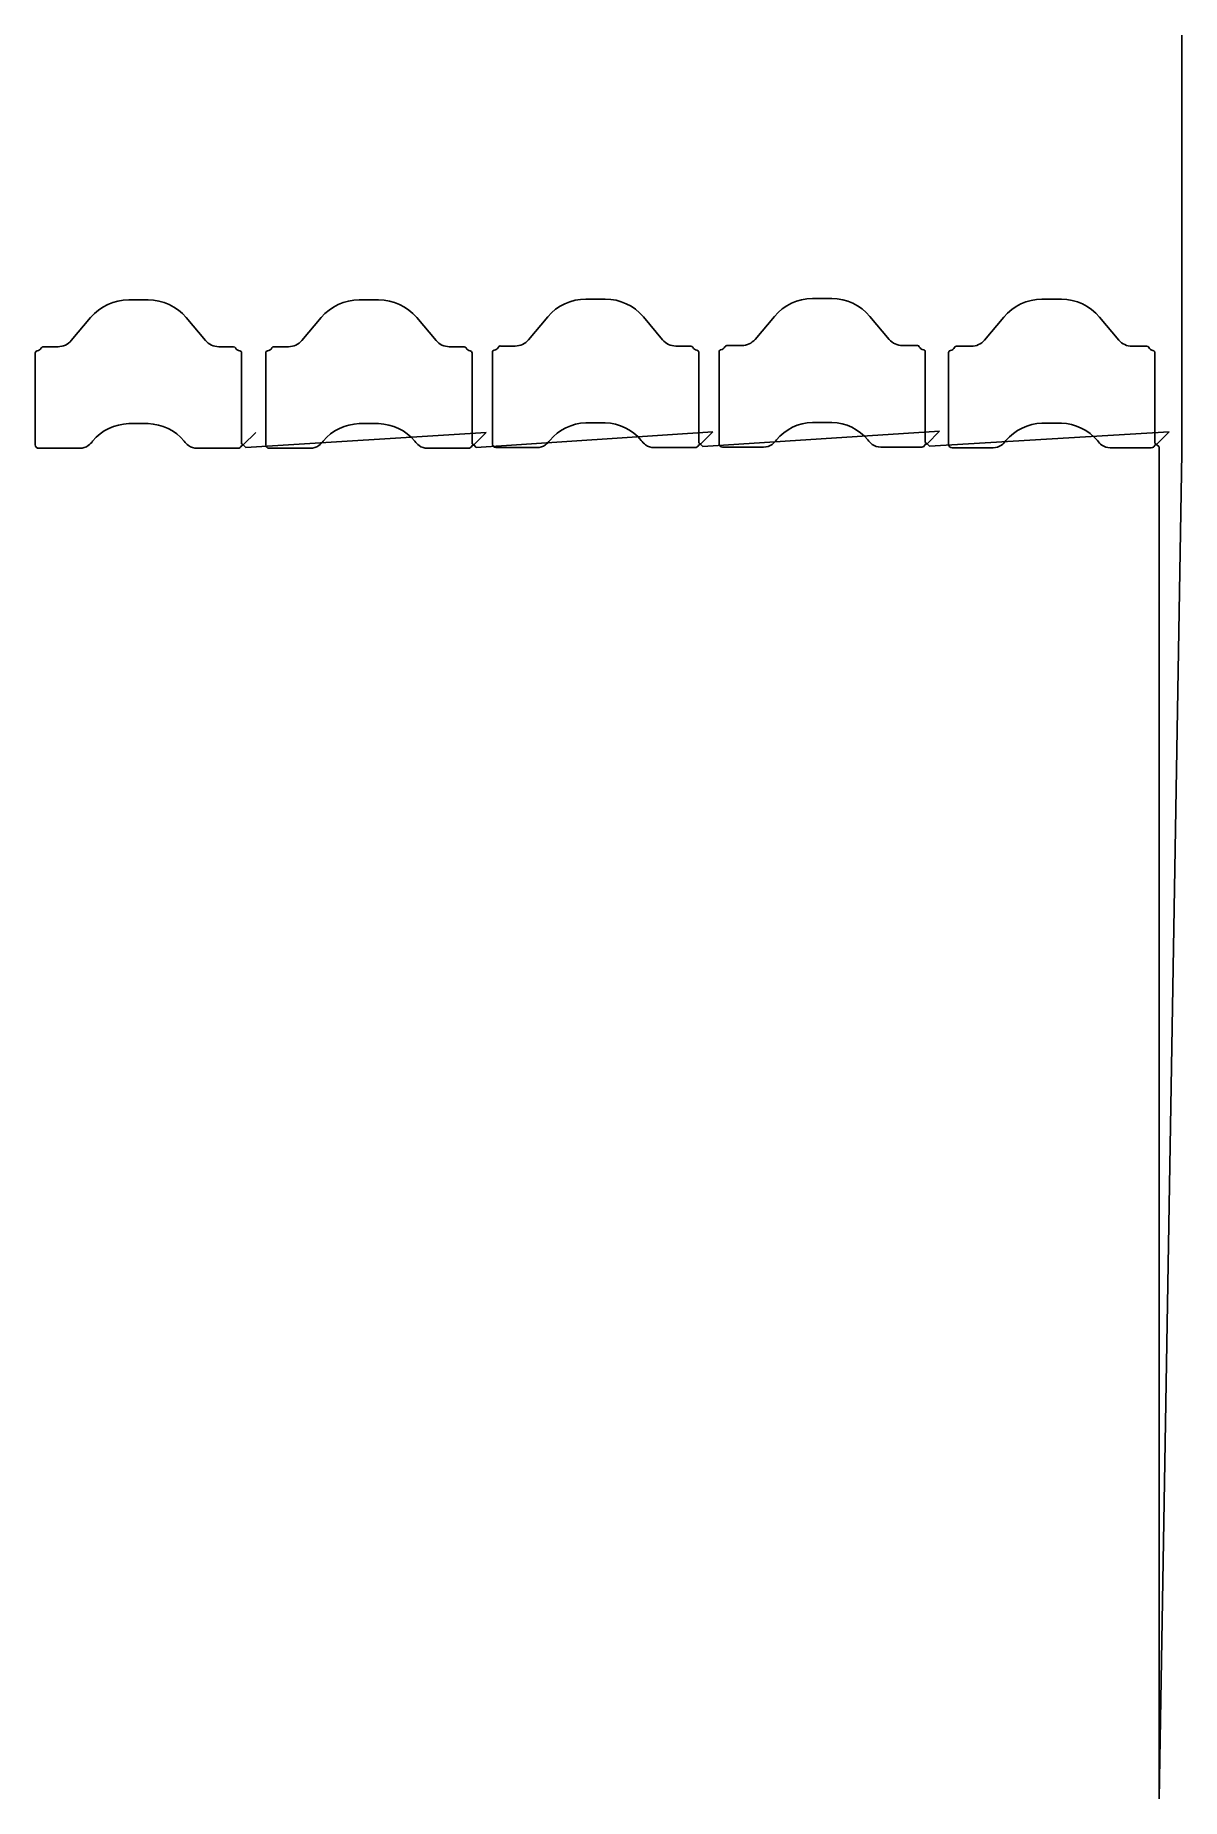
# Model space of a CAD drawing. Header units: metres. Extents: x 7 to 1632, y 0 to 2500.
import ezdxf

# ---------------------------------------------------------------- set-up
doc = ezdxf.new("R2010")
doc.units = ezdxf.units.M

msp = doc.modelspace()

# ---------------------------------------------------------------- linework, layer by layer
at = {"layer": 'TOOL_0'}
for p, q in [((1632.333, 2498.995), (1632.333, 2499.995)), ((1632.333, 1907.356), (1632.333, 2498.995)), ((787.677, 2126.007), (815.177, 2126.007)), ((1108.885, 2126.702), (1136.385, 2126.702)), ((1434.255, 2125.657), (1461.755, 2125.657)), ((139.712, 2124.965), (167.212, 2124.965)), ((466.469, 2124.964), (493.969, 2124.964)), ((706.311, 2068.218), (733.671, 2100.824)), ((869.183, 2100.824), (896.543, 2068.218)), ((1027.519, 2068.913), (1054.879, 2101.519)), ((1190.391, 2101.519), (1217.751, 2068.913)), ((1352.889, 2067.868), (1380.249, 2100.474)), ((1515.761, 2100.474), (1543.121, 2067.868)), ((58.346, 2067.176), (85.706, 2099.782)), ((221.218, 2099.782), (248.578, 2067.176)), ((385.103, 2067.175), (412.463, 2099.781)), ((547.975, 2099.781), (575.335, 2067.175)), ((19.412, 2058.424), (39.578, 2058.424)), ((267.346, 2058.424), (288.475, 2058.424)), ((346.169, 2058.423), (366.335, 2058.423)), ((594.103, 2058.423), (615.232, 2058.423)), ((655.226, 1920.508), (655.226, 2050.547)), ((667.377, 2059.466), (687.543, 2059.466)), ((915.311, 2059.466), (936.44, 2059.466)), ((947.628, 2050.547), (947.628, 1922.016)), ((976.434, 1921.203), (976.434, 2051.242)), ((988.585, 2060.161), (1008.751, 2060.161)), ((1236.519, 2060.161), (1257.648, 2060.161)), ((1268.836, 2051.242), (1268.836, 1922.711)), ((1301.804, 1920.158), (1301.804, 2050.197)), ((1313.955, 2059.116), (1334.121, 2059.116)), ((1561.889, 2059.116), (1583.018, 2059.116)), ((1594.206, 2050.197), (1594.206, 1921.666)), ((7.261, 1919.466), (7.261, 2049.505)), ((299.663, 2049.505), (299.663, 1920.974)), ((334.018, 1919.465), (334.018, 2049.504)), ((626.42, 2049.504), (626.42, 1920.973)), ((815.177, 1950.508), (787.692, 1950.508)), ((1136.385, 1951.203), (1108.9, 1951.203)), ((1461.755, 1950.158), (1434.27, 1950.158)), ((167.212, 1949.466), (139.727, 1949.466)), ((319.82, 1936.962), (302.142, 1919.284)), ((305.679, 1915.747), (646.577, 1936.961)), ((493.969, 1949.465), (466.484, 1949.465)), ((646.577, 1936.961), (628.899, 1919.283)), ((632.436, 1915.746), (967.784, 1938.004)), ((967.784, 1938.004), (950.107, 1920.326)), ((953.644, 1916.789), (1288.993, 1938.698)), ((1288.993, 1938.698), (1271.315, 1921.021)), ((1274.852, 1917.484), (1614.363, 1937.654)), ((1614.363, 1937.654), (1596.685, 1919.976)), ((70.473, 1914.466), (12.261, 1914.466)), ((294.662, 1914.466), (236.45, 1914.466)), ((302.142, 1919.284), (299.437, 1917.983)), ((299.663, 1920.974), (302.143, 1919.283)), ((302.143, 1919.283), (305.679, 1915.747)), ((397.23, 1914.465), (339.018, 1914.465)), ((621.419, 1914.465), (563.207, 1914.465)), ((628.899, 1919.283), (626.194, 1917.982)), ((626.42, 1920.973), (628.9, 1919.282)), ((628.9, 1919.282), (632.436, 1915.746)), ((718.438, 1915.508), (660.226, 1915.508)), ((942.627, 1915.508), (884.415, 1915.508)), ((950.107, 1920.326), (947.402, 1919.025)), ((947.628, 1922.016), (950.108, 1920.325)), ((950.108, 1920.325), (953.644, 1916.789)), ((1039.646, 1916.203), (981.434, 1916.203)), ((1263.835, 1916.203), (1205.623, 1916.203)), ((1271.315, 1921.021), (1268.61, 1919.72)), ((1268.836, 1922.711), (1271.316, 1921.02)), ((1271.316, 1921.02), (1274.852, 1917.484)), ((1365.016, 1915.158), (1306.804, 1915.158)), ((1589.205, 1915.158), (1530.993, 1915.158)), ((1596.685, 1919.976), (1593.98, 1918.675)), ((1594.206, 1921.666), (1596.686, 1919.975)), ((1596.686, 1919.975), (1600.222, 1916.439)), ((1600.222, 1916.439), (1600.222, -0.005)), ((1600.222, -0.005), (1632.333, 1907.356))]:
    msp.add_line(p, q, dxfattribs=at)
for centre, radius, start, end in [((787.699, 2055.46), 70.547, 90.017868, 139.98188), ((815.155, 2055.46), 70.547, 40.01812, 89.982132), ((1108.907, 2056.155), 70.547, 90.017868, 139.98188), ((1136.363, 2056.155), 70.547, 40.01812, 89.982132), ((1434.277, 2055.11), 70.547, 90.017868, 139.98188), ((1461.733, 2055.11), 70.547, 40.01812, 89.982132), ((139.734, 2054.418), 70.547, 90.017868, 139.98188), ((167.19, 2054.418), 70.547, 40.01812, 89.982132), ((466.491, 2054.417), 70.547, 90.017868, 139.98188), ((493.947, 2054.417), 70.547, 40.01812, 89.982132), ((10.275, 2049.493), 3.014, 97.339606, 179.771883), ((8.961, 2059.924), 7.5, 277.11554, 334.6273), ((18.732, 2055.087), 3.406, 78.4822, 151.53858), ((39.578, 2082.924), 24.5, 270, 320.000397), ((267.346, 2082.924), 24.5, 219.999603, 270), ((288.334, 2055.202), 3.225, 27.867726, 87.494242), ((297.962, 2059.924), 7.5, 205.375974, 262.89204), ((296.649, 2049.493), 3.014, 0.228117, 82.660394), ((337.032, 2049.492), 3.014, 97.339606, 179.771883), ((335.718, 2059.923), 7.5, 277.11554, 334.6273), ((345.489, 2055.086), 3.406, 78.4822, 151.53858), ((366.335, 2082.923), 24.5, 270, 320.000397), ((594.103, 2082.923), 24.5, 219.999603, 270), ((615.091, 2055.201), 3.225, 27.867726, 87.494242), ((624.719, 2059.923), 7.5, 205.375974, 262.89204), ((623.406, 2049.492), 3.014, 0.228117, 82.660394), ((658.24, 2050.535), 3.014, 97.339606, 179.771883), ((656.926, 2060.966), 7.5, 277.11554, 334.6273), ((666.697, 2056.129), 3.406, 78.4822, 151.53858), ((687.543, 2083.966), 24.5, 270, 320.000397), ((915.311, 2083.966), 24.5, 219.999603, 270), ((936.299, 2056.244), 3.225, 27.867726, 87.494242), ((945.927, 2060.966), 7.5, 205.375974, 262.89204), ((944.614, 2050.535), 3.014, 0.228117, 82.660394), ((979.448, 2051.23), 3.014, 97.339606, 179.771883), ((978.134, 2061.661), 7.5, 277.11554, 334.6273), ((987.905, 2056.824), 3.406, 78.4822, 151.53858), ((1008.751, 2084.661), 24.5, 270, 320.000397), ((1236.519, 2084.661), 24.5, 219.999603, 270), ((1257.507, 2056.939), 3.225, 27.867726, 87.494242), ((1267.135, 2061.661), 7.5, 205.375974, 262.89204), ((1265.822, 2051.23), 3.014, 0.228117, 82.660394), ((1304.818, 2050.185), 3.014, 97.339606, 179.771883), ((1303.504, 2060.616), 7.5, 277.11554, 334.6273), ((1313.275, 2055.779), 3.406, 78.4822, 151.53858), ((1334.121, 2083.616), 24.5, 270, 320.000397), ((1561.889, 2083.616), 24.5, 219.999603, 270), ((1582.877, 2055.894), 3.225, 27.867726, 87.494242), ((1592.505, 2060.616), 7.5, 205.375974, 262.89204), ((1591.192, 2050.185), 3.014, 0.228117, 82.660394), ((789.804, 1881.031), 69.509, 91.741172, 139.997386), ((813.05, 1881.039), 69.502, 39.965798, 88.246267), ((1111.012, 1881.726), 69.509, 91.741172, 139.997386), ((1134.258, 1881.734), 69.502, 39.965798, 88.246267), ((1436.382, 1880.681), 69.509, 91.741172, 139.997386), ((1459.628, 1880.689), 69.502, 39.965798, 88.246267), ((141.839, 1879.989), 69.509, 91.741172, 139.997386), ((165.085, 1879.997), 69.502, 39.965798, 88.246267), ((468.596, 1879.988), 69.509, 91.741172, 139.997386), ((491.842, 1879.996), 69.502, 39.965798, 88.246267), ((712.64, 1942.735), 29.358, 307.25087, 324.562374), ((890.194, 1942.71), 29.326, 215.495888, 232.761619), ((1033.848, 1943.43), 29.358, 307.25087, 324.562374), ((1211.402, 1943.405), 29.326, 215.495888, 232.761619), ((1359.218, 1942.385), 29.358, 307.25087, 324.562374), ((1536.772, 1942.36), 29.326, 215.495888, 232.761619), ((12.261, 1919.466), 5, 180, 270), ((70.445, 1935.054), 20.588, 270.077923, 305.652526), ((64.675, 1941.693), 29.358, 307.25087, 324.562374), ((242.229, 1941.668), 29.326, 215.495888, 232.761619), ((236.478, 1935.054), 20.588, 234.365269, 269.922077), ((294.662, 1919.466), 5, 270, 342.746464), ((339.018, 1919.465), 5, 180, 270), ((397.202, 1935.053), 20.588, 270.077923, 305.652526), ((391.432, 1941.692), 29.358, 307.25087, 324.562374), ((568.986, 1941.667), 29.326, 215.495888, 232.761619), ((563.235, 1935.053), 20.588, 234.365269, 269.922077), ((621.419, 1919.465), 5, 270, 342.746464), ((660.226, 1920.508), 5, 180, 270), ((718.41, 1936.096), 20.588, 270.077923, 305.652526), ((884.443, 1936.096), 20.588, 234.365269, 269.922077), ((942.627, 1920.508), 5, 270, 342.746464), ((981.434, 1921.203), 5, 180, 270), ((1039.618, 1936.791), 20.588, 270.077923, 305.652526), ((1205.651, 1936.791), 20.588, 234.365269, 269.922077), ((1263.835, 1921.203), 5, 270, 342.746464), ((1306.804, 1920.158), 5, 180, 270), ((1364.988, 1935.746), 20.588, 270.077923, 305.652526), ((1531.021, 1935.746), 20.588, 234.365269, 269.922077), ((1589.205, 1920.158), 5, 270, 342.746464)]:
    msp.add_arc(centre, radius, start, end, dxfattribs=at)

doc.saveas('drawing.dxf')
